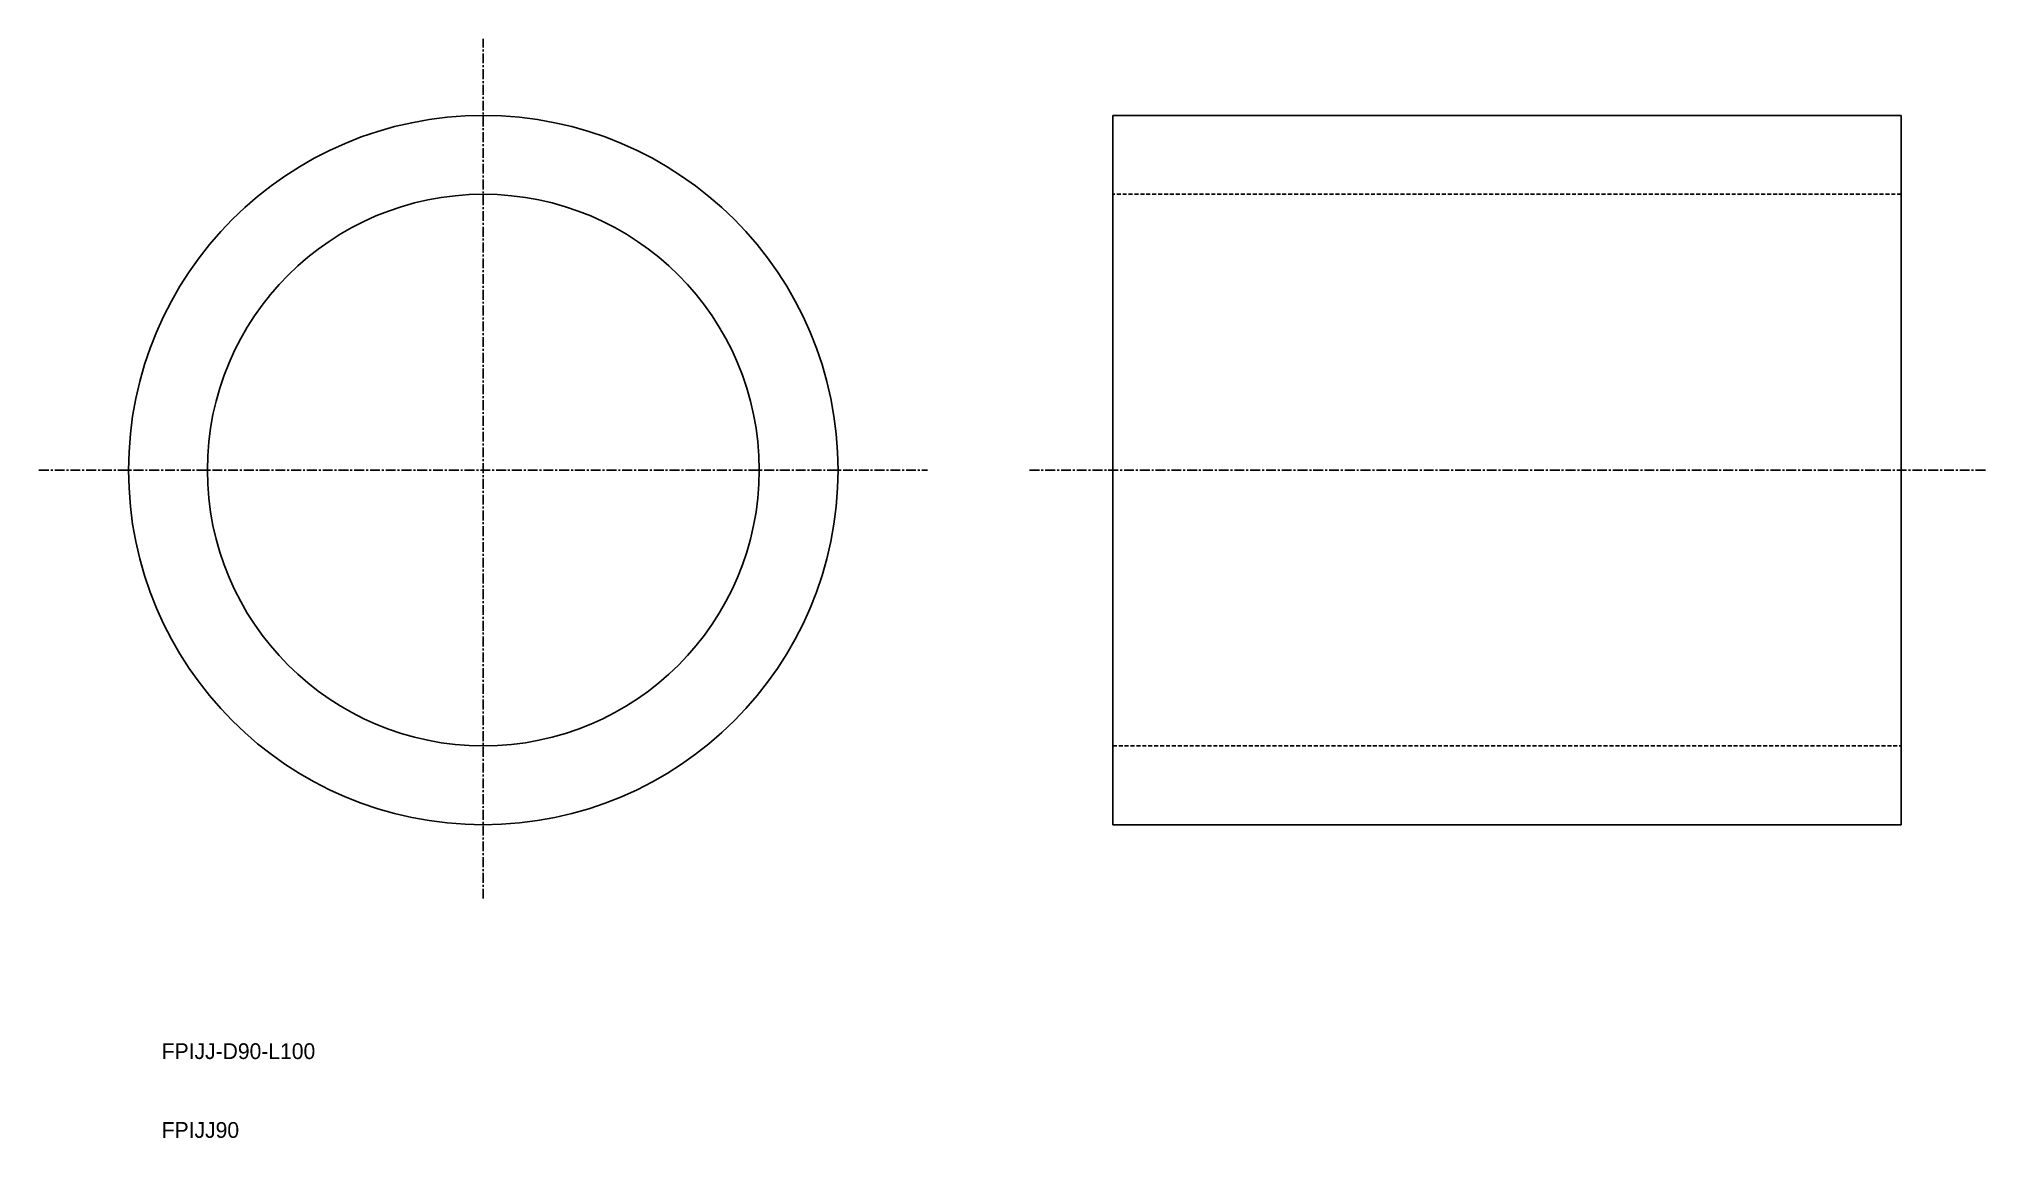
# Model space of a CAD drawing. Extents: x -6 to 241, y 10 to 149.
import ezdxf

# ---------------------------------------------------------------- set-up
doc = ezdxf.new("R2010")
doc.units = 0
doc.linetypes.add('CENTER', pattern=[2, 1.25, -0.25, 0.25, -0.25])
doc.linetypes.add('DASHED', pattern=[0.75, 0.5, -0.25])
doc.layers.get('0').update_dxf_attribs({"linetype": 'CONTINUOUS'})
doc.layers.add('CENTER', color=1, linetype='CENTER')

msp = doc.modelspace()

# ---------------------------------------------------------------- linework, layer by layer
at = {"color": 7, "linetype": 'CONTINUOUS'}
for p, q in [((230.64, 139.74), (130.64, 139.74)), ((130.64, 139.74), (130.64, 49.74)), ((230.64, 49.74), (230.64, 139.74)), ((130.64, 49.74), (230.64, 49.74))]:
    msp.add_line(p, q, dxfattribs=at)
at = {"color": 3, "linetype": 'DASHED'}
for p, q in [((230.64, 129.74), (130.64, 129.74)), ((130.64, 59.74), (230.64, 59.74))]:
    msp.add_line(p, q, dxfattribs=at)
at = {"color": 7, "linetype": 'CONTINUOUS'}
for radius in [45, 35]:
    msp.add_circle((50.79, 94.74), radius, dxfattribs=at)
at = {"layer": 'CENTER', "color": 1, "linetype": 'CENTER'}
for p, q in [((50.79, 40.36), (50.79, 149.45)), ((-5.58, 94.74), (107.15, 94.74)), ((120.07, 94.74), (241.4, 94.74))]:
    msp.add_line(p, q, dxfattribs=at)

# ---------------------------------------------------------------- texts
at = {"color": 7, "linetype": 'CONTINUOUS'}
for s, p in [('FPIJJ-D90-L100', (10, 20)), ('FPIJJ90', (10, 10))]:
    msp.add_text(s, height=2, dxfattribs=at).set_placement(p)

doc.saveas('drawing.dxf')
